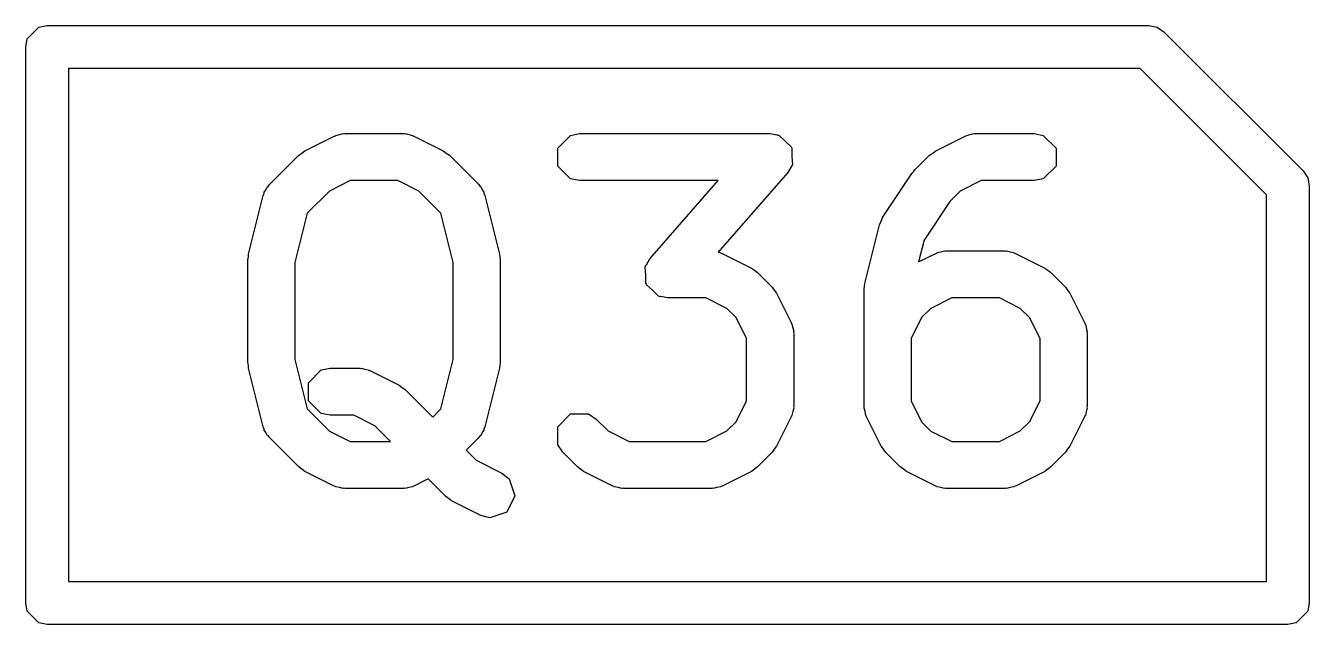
# Model space of a CAD drawing. Header units: millimetres. Extents: x 129 to 276, y -185 to -58.
# Drawn here: x 179 to 182, y -70.7 to -69.3 of the extents above; entities that cross this region are included whole.
import ezdxf

# ---------------------------------------------------------------- set-up
doc = ezdxf.new("R2010")
doc.units = ezdxf.units.MM
doc.layers.add('F.Fab', color=9, linetype='CONTINUOUS', true_color=0xafafaf)

msp = doc.modelspace()

# ---------------------------------------------------------------- linework, layer by layer
at = {"layer": 'F.Fab', "linetype": 'CONTINUOUS'}
for p, q in [((179.030866, -69.303806), (179.05, -69.3)), ((179.05, -69.3), (181.625, -69.3)), ((181.625, -69.3), (181.644134, -69.303806)), ((179.003806, -69.330866), (179.030866, -69.303806)), ((181.644134, -69.303806), (181.660355, -69.314645)), ((181.660355, -69.314645), (181.985355, -69.639644)), ((179, -69.35), (179.003806, -69.330866)), ((179, -70.65), (179, -69.35)), ((179.1, -69.4), (179.1, -70.6)), ((181.60429, -69.4), (179.1, -69.4)), ((181.9, -69.69571), (181.60429, -69.4)), ((179.652546, -69.592458), (179.721117, -69.558172)), ((179.721117, -69.558172), (179.723773, -69.557444)), ((179.723773, -69.557444), (179.724666, -69.556552)), ((179.724666, -69.556552), (179.733317, -69.554831)), ((179.733317, -69.554831), (179.741815, -69.552504)), ((179.741815, -69.552504), (179.743011, -69.552902)), ((179.743011, -69.552902), (179.745714, -69.552365)), ((179.745714, -69.552365), (179.882857, -69.552365)), ((179.882857, -69.552365), (179.885559, -69.552902)), ((179.885559, -69.552902), (179.886756, -69.552504)), ((179.886756, -69.552504), (179.895253, -69.554831)), ((179.895253, -69.554831), (179.903905, -69.556552)), ((179.903905, -69.556552), (179.904797, -69.557444)), ((179.904797, -69.557444), (179.907454, -69.558172)), ((179.907454, -69.558172), (179.976025, -69.592458)), ((180.243473, -69.586317), (180.273238, -69.556552)), ((180.273238, -69.556552), (180.294286, -69.552365)), ((180.294286, -69.552365), (180.74, -69.552365)), ((180.74, -69.552365), (180.755337, -69.555416)), ((180.755337, -69.555416), (180.75762, -69.555264)), ((180.75762, -69.555264), (180.758516, -69.556048)), ((180.758516, -69.556048), (180.761048, -69.556552)), ((180.761048, -69.556552), (180.77474, -69.570244)), ((181.126831, -69.592458), (181.195403, -69.558171)), ((181.195403, -69.558171), (181.19806, -69.557443)), ((181.19806, -69.557443), (181.198952, -69.556552)), ((181.198952, -69.556552), (181.207592, -69.554833)), ((181.207592, -69.554833), (181.216102, -69.552503)), ((181.216102, -69.552503), (181.217299, -69.552902)), ((181.217299, -69.552902), (181.22, -69.552365)), ((181.22, -69.552365), (181.357143, -69.552365)), ((181.357143, -69.552365), (181.378191, -69.556552)), ((181.378191, -69.556552), (181.407956, -69.586317)), ((179.638253, -69.60276), (179.645583, -69.597861)), ((179.645583, -69.597861), (179.652546, -69.592458)), ((179.976025, -69.592458), (179.982981, -69.597857)), ((179.982981, -69.597857), (179.990319, -69.60276)), ((180.243473, -69.628413), (180.243473, -69.586317)), ((180.77474, -69.570244), (180.789301, -69.582985)), ((180.789301, -69.582985), (180.78943, -69.584934)), ((180.78943, -69.584934), (180.790813, -69.586317)), ((180.790813, -69.586317), (180.790813, -69.605665)), ((181.112537, -69.602761), (181.119864, -69.597864)), ((181.119864, -69.597864), (181.126831, -69.592458)), ((181.407956, -69.586317), (181.407956, -69.628413)), ((179.56968, -69.671331), (179.638253, -69.60276)), ((179.990319, -69.60276), (180.058891, -69.671331)), ((180.273238, -69.658178), (180.243473, -69.628413)), ((180.790813, -69.628413), (180.789197, -69.630028)), ((180.790813, -69.605665), (180.792101, -69.624986)), ((180.792101, -69.624986), (180.790813, -69.627222)), ((180.790813, -69.627222), (180.790813, -69.628413)), ((181.078252, -69.637047), (181.112537, -69.602761)), ((181.407956, -69.628413), (181.378191, -69.658178)), ((180.294286, -69.662365), (180.273238, -69.658178)), ((180.781392, -69.643583), (180.618487, -69.82976)), ((180.789197, -69.630028), (180.781392, -69.643583)), ((181.002808, -69.748285), (181.07138, -69.645428)), ((181.07138, -69.645428), (181.075228, -69.641571)), ((181.075228, -69.641571), (181.078252, -69.637047)), ((181.378191, -69.658178), (181.357143, -69.662365)), ((181.985355, -69.639644), (181.996194, -69.655865)), ((181.996194, -69.655865), (181.996194, -69.655866)), ((181.996194, -69.655866), (182, -69.675)), ((179.557757, -69.691495), (179.557758, -69.689175)), ((179.557758, -69.689175), (179.561499, -69.683574)), ((179.561499, -69.683574), (179.56438, -69.677478)), ((179.56438, -69.677478), (179.566371, -69.676283)), ((179.566371, -69.676283), (179.56968, -69.671331)), ((179.709723, -69.686851), (179.658233, -69.738341)), ((179.758697, -69.662365), (179.709723, -69.686851)), ((179.869874, -69.662365), (179.758697, -69.662365)), ((179.918847, -69.686852), (179.869874, -69.662365)), ((179.970336, -69.738339), (179.918847, -69.686852)), ((180.058891, -69.671331), (180.0622, -69.676284)), ((180.0622, -69.676284), (180.064191, -69.677479)), ((180.064191, -69.677479), (180.067069, -69.683572)), ((180.067069, -69.683572), (180.070813, -69.689175)), ((180.070813, -69.689175), (180.070813, -69.691496)), ((180.618793, -69.662365), (180.294286, -69.662365)), ((180.458608, -69.845433), (180.618793, -69.662365)), ((181.184007, -69.686852), (181.159888, -69.710972)), ((181.232983, -69.662365), (181.184007, -69.686852)), ((181.357143, -69.662365), (181.232983, -69.662365)), ((182, -69.675), (182, -70.65)), ((179.520927, -69.834025), (179.555213, -69.696882)), ((179.555213, -69.696882), (179.557757, -69.691495)), ((180.070813, -69.691496), (180.073358, -69.696883)), ((180.073358, -69.696883), (180.107643, -69.834026)), ((181.159888, -69.710972), (181.099617, -69.801377)), ((181.9, -70.6), (181.9, -69.69571)), ((179.658233, -69.738341), (179.629285, -69.854137)), ((179.999285, -69.854136), (179.970336, -69.738339)), ((180.999225, -69.75696), (181.002808, -69.748285)), ((180.960927, -69.902597), (180.995213, -69.765454)), ((180.995213, -69.765454), (180.999225, -69.75696)), ((181.099617, -69.801377), (181.08685, -69.852448)), ((179.520599, -69.840757), (179.520927, -69.834025)), ((180.107643, -69.834026), (180.10797, -69.840757)), ((180.618487, -69.82976), (180.623905, -69.830838)), ((180.623905, -69.830838), (180.624797, -69.83173)), ((180.624797, -69.83173), (180.627454, -69.832458)), ((180.627454, -69.832458), (180.696026, -69.866744)), ((181.08685, -69.852448), (181.126831, -69.832458)), ((181.126831, -69.832458), (181.129487, -69.83173)), ((181.129487, -69.83173), (181.13038, -69.830838)), ((181.13038, -69.830838), (181.139031, -69.829117)), ((181.139031, -69.829117), (181.147529, -69.82679)), ((181.147529, -69.82679), (181.148725, -69.827188)), ((181.148725, -69.827188), (181.151428, -69.826651)), ((181.151428, -69.826651), (181.288571, -69.826651)), ((181.288571, -69.826651), (181.291273, -69.827188)), ((181.291273, -69.827188), (181.292469, -69.82679)), ((181.292469, -69.82679), (181.300965, -69.829116)), ((181.300965, -69.829116), (181.309619, -69.830838)), ((181.309619, -69.830838), (181.310511, -69.83173)), ((181.310511, -69.83173), (181.313168, -69.832458)), ((181.313168, -69.832458), (181.38174, -69.866744)), ((179.519285, -69.847365), (179.520599, -69.840757)), ((179.519285, -70.087365), (179.519285, -69.847365)), ((179.629285, -69.854137), (179.629285, -70.080593)), ((179.999285, -70.080593), (179.999285, -69.854136)), ((180.10797, -69.840757), (180.109285, -69.847365)), ((180.109285, -69.847365), (180.109285, -70.087365)), ((180.447899, -69.864031), (180.449187, -69.861794)), ((180.449187, -69.883351), (180.447899, -69.864031)), ((180.449187, -69.860603), (180.450803, -69.858986)), ((180.449187, -69.861794), (180.449187, -69.860603)), ((180.450803, -69.858986), (180.458608, -69.845433)), ((180.696026, -69.866744), (180.702986, -69.872146)), ((181.38174, -69.866744), (181.3887, -69.872146)), ((180.449187, -69.902699), (180.449187, -69.883351)), ((180.702986, -69.872146), (180.71032, -69.877046)), ((180.71032, -69.877046), (180.744605, -69.911331)), ((181.3887, -69.872146), (181.396034, -69.877046)), ((181.396034, -69.877046), (181.430319, -69.911331)), ((180.450568, -69.90408), (180.449187, -69.902699)), ((180.450699, -69.906032), (180.450568, -69.90408)), ((180.465263, -69.918775), (180.450699, -69.906032)), ((180.478952, -69.932464), (180.465263, -69.918775)), ((180.744605, -69.911331), (180.749502, -69.918661)), ((180.749502, -69.918661), (180.754907, -69.925625)), ((180.754907, -69.925625), (180.789194, -69.994197)), ((180.959285, -69.915937), (180.960599, -69.909329)), ((180.959285, -70.190222), (180.959285, -69.915937)), ((180.960599, -69.909329), (180.960927, -69.902597)), ((181.430319, -69.911331), (181.435216, -69.918661)), ((181.435216, -69.918661), (181.440621, -69.925625)), ((181.440621, -69.925625), (181.474908, -69.994197)), ((180.481483, -69.932967), (180.478952, -69.932464)), ((180.48238, -69.933752), (180.481483, -69.932967)), ((180.484662, -69.933599), (180.48238, -69.933752)), ((180.5, -69.936651), (180.484662, -69.933599)), ((180.589874, -69.936651), (180.5, -69.936651)), ((180.638849, -69.961139), (180.589874, -69.936651)), ((181.164411, -69.936651), (181.115435, -69.961139)), ((181.275588, -69.936651), (181.164411, -69.936651)), ((181.324563, -69.961139), (181.275588, -69.936651)), ((180.660513, -69.982803), (180.638849, -69.961139)), ((180.685, -70.031777), (180.660513, -69.982803)), ((181.093774, -69.982799), (181.069285, -70.031777)), ((181.115435, -69.961139), (181.093774, -69.982799)), ((181.346227, -69.982803), (181.324563, -69.961139)), ((181.370714, -70.031777), (181.346227, -69.982803)), ((180.789194, -69.994197), (180.789921, -69.996854)), ((180.789921, -69.996854), (180.790813, -69.997746)), ((180.790813, -69.997746), (180.792531, -70.006386)), ((180.792531, -70.006386), (180.794862, -70.014896)), ((180.794862, -70.014896), (180.794462, -70.016093)), ((180.794462, -70.016093), (180.795, -70.018794)), ((180.795, -70.018794), (180.795, -70.190222)), ((181.474908, -69.994197), (181.475635, -69.996854)), ((181.475635, -69.996854), (181.476527, -69.997746)), ((181.476527, -69.997746), (181.478245, -70.006386)), ((181.478245, -70.006386), (181.480576, -70.014896)), ((181.480576, -70.014896), (181.480176, -70.016093)), ((181.480176, -70.016093), (181.480714, -70.018794)), ((181.480714, -70.018794), (181.480714, -70.190222)), ((180.685, -70.177239), (180.685, -70.031777)), ((181.069285, -70.031777), (181.069285, -70.177238)), ((181.370714, -70.177239), (181.370714, -70.031777)), ((179.520599, -70.093972), (179.519285, -70.087365)), ((179.520927, -70.100705), (179.520599, -70.093972)), ((179.555213, -70.237848), (179.520927, -70.100705)), ((179.629285, -70.080593), (179.658234, -70.196389)), ((179.660615, -70.134889), (179.69038, -70.105124)), ((179.69038, -70.105124), (179.711428, -70.100937)), ((179.711428, -70.100937), (179.78, -70.100937)), ((179.78, -70.100937), (179.7827, -70.101474)), ((179.7827, -70.101474), (179.783898, -70.101075)), ((179.783898, -70.101075), (179.792406, -70.103404)), ((179.792406, -70.103404), (179.801048, -70.105124)), ((179.801048, -70.105124), (179.801939, -70.106015)), ((179.801939, -70.106015), (179.804596, -70.106743)), ((179.804596, -70.106743), (179.873167, -70.141028)), ((179.970336, -70.196389), (179.999285, -70.080593)), ((180.107643, -70.100704), (180.073358, -70.237847)), ((180.10797, -70.093972), (180.107643, -70.100704)), ((180.109285, -70.087365), (180.10797, -70.093972)), ((179.660615, -70.176985), (179.660615, -70.134889)), ((179.873167, -70.141028), (179.880133, -70.146434)), ((179.880133, -70.146434), (179.887462, -70.151331)), ((179.887462, -70.151331), (179.951428, -70.215297)), ((179.658234, -70.196389), (179.709722, -70.247877)), ((179.69038, -70.20675), (179.660615, -70.176985)), ((179.951428, -70.215297), (179.970336, -70.196389)), ((180.660511, -70.226215), (180.685, -70.177239)), ((180.794862, -70.19412), (180.792531, -70.202629)), ((180.795, -70.190222), (180.794462, -70.192922)), ((180.794462, -70.192922), (180.794862, -70.19412)), ((180.959822, -70.192924), (180.959285, -70.190222)), ((180.959424, -70.19412), (180.959822, -70.192924)), ((180.96175, -70.202616), (180.959424, -70.19412)), ((181.069285, -70.177238), (181.093773, -70.226214)), ((181.346225, -70.226215), (181.370714, -70.177239)), ((181.480576, -70.19412), (181.478245, -70.202629)), ((181.480714, -70.190222), (181.480176, -70.192922)), ((181.480176, -70.192922), (181.480576, -70.19412)), ((179.711428, -70.210937), (179.69038, -70.20675)), ((179.767016, -70.210937), (179.711428, -70.210937)), ((179.81599, -70.235423), (179.767016, -70.210937)), ((180.243473, -70.237746), (180.27324, -70.20798)), ((180.27324, -70.20798), (180.315334, -70.207981)), ((180.315334, -70.207981), (180.333177, -70.219904)), ((180.333177, -70.219904), (180.361149, -70.247876)), ((180.638851, -70.247876), (180.660511, -70.226215)), ((180.789194, -70.214819), (180.754907, -70.283391)), ((180.789921, -70.212161), (180.789194, -70.214819)), ((180.790813, -70.21127), (180.789921, -70.212161)), ((180.792531, -70.202629), (180.790813, -70.21127)), ((180.963472, -70.21127), (180.96175, -70.202616)), ((180.964364, -70.212162), (180.963472, -70.21127)), ((180.965092, -70.214819), (180.964364, -70.212162)), ((180.999378, -70.283391), (180.965092, -70.214819)), ((181.093773, -70.226214), (181.115436, -70.247877)), ((181.324565, -70.247876), (181.346225, -70.226215)), ((181.474908, -70.214819), (181.440621, -70.283391)), ((181.475635, -70.212161), (181.474908, -70.214819)), ((181.476527, -70.21127), (181.475635, -70.212161)), ((181.478245, -70.202629), (181.476527, -70.21127)), ((179.557758, -70.243235), (179.555213, -70.237848)), ((179.557758, -70.245555), (179.557758, -70.243235)), ((179.561499, -70.251155), (179.557758, -70.245555)), ((179.56438, -70.257252), (179.561499, -70.251155)), ((179.566371, -70.258446), (179.56438, -70.257252)), ((179.56968, -70.263399), (179.566371, -70.258446)), ((179.709722, -70.247877), (179.758698, -70.272365)), ((179.852932, -70.272365), (179.81599, -70.235423)), ((180.0622, -70.258445), (180.058891, -70.263399)), ((180.064191, -70.257251), (180.0622, -70.258445)), ((180.067069, -70.251157), (180.064191, -70.257251)), ((180.070813, -70.245555), (180.067069, -70.251157)), ((180.073358, -70.237847), (180.070813, -70.243234)), ((180.070813, -70.243234), (180.070813, -70.245555)), ((180.243472, -70.27984), (180.243473, -70.237746)), ((180.361149, -70.247876), (180.410127, -70.272365)), ((180.589873, -70.272365), (180.638851, -70.247876)), ((181.115436, -70.247877), (181.164412, -70.272365)), ((181.275587, -70.272365), (181.324565, -70.247876)), ((179.638252, -70.331971), (179.56968, -70.263399)), ((179.758698, -70.272365), (179.852932, -70.272365)), ((180.058891, -70.263399), (180.02921, -70.293079)), ((180.255395, -70.297684), (180.243472, -70.27984)), ((180.410127, -70.272365), (180.589873, -70.272365)), ((180.754907, -70.283391), (180.7495, -70.290357)), ((181.00478, -70.290351), (180.999378, -70.283391)), ((181.164412, -70.272365), (181.275587, -70.272365)), ((181.440621, -70.283391), (181.435214, -70.290357)), ((180.02921, -70.293079), (180.05258, -70.31645)), ((180.05258, -70.31645), (180.113168, -70.346744)), ((180.28968, -70.33197), (180.255395, -70.297684)), ((180.744605, -70.297684), (180.71032, -70.33197)), ((180.7495, -70.290357), (180.744605, -70.297684)), ((181.00968, -70.297685), (181.00478, -70.290351)), ((181.043966, -70.331971), (181.00968, -70.297685)), ((181.430319, -70.297684), (181.396034, -70.33197)), ((181.435214, -70.290357), (181.430319, -70.297684)), ((179.64558, -70.336867), (179.638252, -70.331971)), ((179.652547, -70.342274), (179.64558, -70.336867)), ((179.721117, -70.376558), (179.652547, -70.342274)), ((180.113168, -70.346744), (180.130121, -70.359902)), ((180.297006, -70.336865), (180.28968, -70.33197)), ((180.303975, -70.342274), (180.297006, -70.336865)), ((180.372546, -70.376559), (180.303975, -70.342274)), ((180.696025, -70.342274), (180.627453, -70.376559)), ((180.702991, -70.336867), (180.696025, -70.342274)), ((180.71032, -70.33197), (180.702991, -70.336867)), ((181.051298, -70.33687), (181.043966, -70.331971)), ((181.058261, -70.342274), (181.051298, -70.33687)), ((181.126831, -70.376558), (181.058261, -70.342274)), ((181.381739, -70.342274), (181.313167, -70.376559)), ((181.388705, -70.336867), (181.381739, -70.342274)), ((181.396034, -70.33197), (181.388705, -70.336867)), ((179.723773, -70.377285), (179.721117, -70.376558)), ((179.724666, -70.378178), (179.723773, -70.377285)), ((179.733319, -70.379899), (179.724666, -70.378178)), ((179.741816, -70.382226), (179.733319, -70.379899)), ((179.895263, -70.379897), (179.886755, -70.382227)), ((179.903905, -70.378178), (179.895263, -70.379897)), ((179.904796, -70.377286), (179.903905, -70.378178)), ((179.907453, -70.376559), (179.904796, -70.377286)), ((179.940568, -70.360001), (179.907453, -70.376559)), ((179.98111, -70.400542), (179.940568, -70.360001)), ((180.130121, -70.359902), (180.143433, -70.399836)), ((180.375203, -70.377286), (180.372546, -70.376559)), ((180.376095, -70.378178), (180.375203, -70.377286)), ((180.384743, -70.379898), (180.376095, -70.378178)), ((180.393245, -70.382226), (180.384743, -70.379898)), ((180.615263, -70.379897), (180.606755, -70.382227)), ((180.623905, -70.378178), (180.615263, -70.379897)), ((180.624796, -70.377286), (180.623905, -70.378178)), ((180.627453, -70.376559), (180.624796, -70.377286)), ((181.129487, -70.377285), (181.126831, -70.376558)), ((181.13038, -70.378178), (181.129487, -70.377285)), ((181.139033, -70.379899), (181.13038, -70.378178)), ((181.14753, -70.382226), (181.139033, -70.379899)), ((181.300977, -70.379897), (181.292469, -70.382227)), ((181.309619, -70.378178), (181.300977, -70.379897)), ((181.31051, -70.377286), (181.309619, -70.378178)), ((181.313167, -70.376559), (181.31051, -70.377286)), ((179.743011, -70.381827), (179.741816, -70.382226)), ((179.745714, -70.382365), (179.743011, -70.381827)), ((179.882857, -70.382365), (179.745714, -70.382365)), ((179.885557, -70.381827), (179.882857, -70.382365)), ((179.886755, -70.382227), (179.885557, -70.381827)), ((179.98844, -70.40544), (179.98111, -70.400542)), ((179.995403, -70.410844), (179.98844, -70.40544)), ((180.143433, -70.399836), (180.124606, -70.437487)), ((180.39444, -70.381827), (180.393245, -70.382226)), ((180.397143, -70.382365), (180.39444, -70.381827)), ((180.602857, -70.382365), (180.397143, -70.382365)), ((180.605557, -70.381827), (180.602857, -70.382365)), ((180.606755, -70.382227), (180.605557, -70.381827)), ((181.148725, -70.381827), (181.14753, -70.382226)), ((181.151428, -70.382365), (181.148725, -70.381827)), ((181.288571, -70.382365), (181.151428, -70.382365)), ((181.291271, -70.381827), (181.288571, -70.382365)), ((181.292469, -70.382227), (181.291271, -70.381827)), ((180.063974, -70.44513), (179.995403, -70.410844)), ((180.124606, -70.437487), (180.084672, -70.450798)), ((180.084672, -70.450798), (180.063974, -70.44513)), ((179.1, -70.6), (181.9, -70.6)), ((179.003806, -70.669134), (179, -70.65)), ((182, -70.65), (181.996194, -70.669134)), ((179.030866, -70.696194), (179.003806, -70.669134)), ((181.996194, -70.669134), (181.969134, -70.696194)), ((179.05, -70.7), (179.030866, -70.696194)), ((181.95, -70.7), (179.05, -70.7)), ((181.969134, -70.696194), (181.95, -70.7))]:
    msp.add_line(p, q, dxfattribs=at)

doc.saveas('drawing.dxf')
